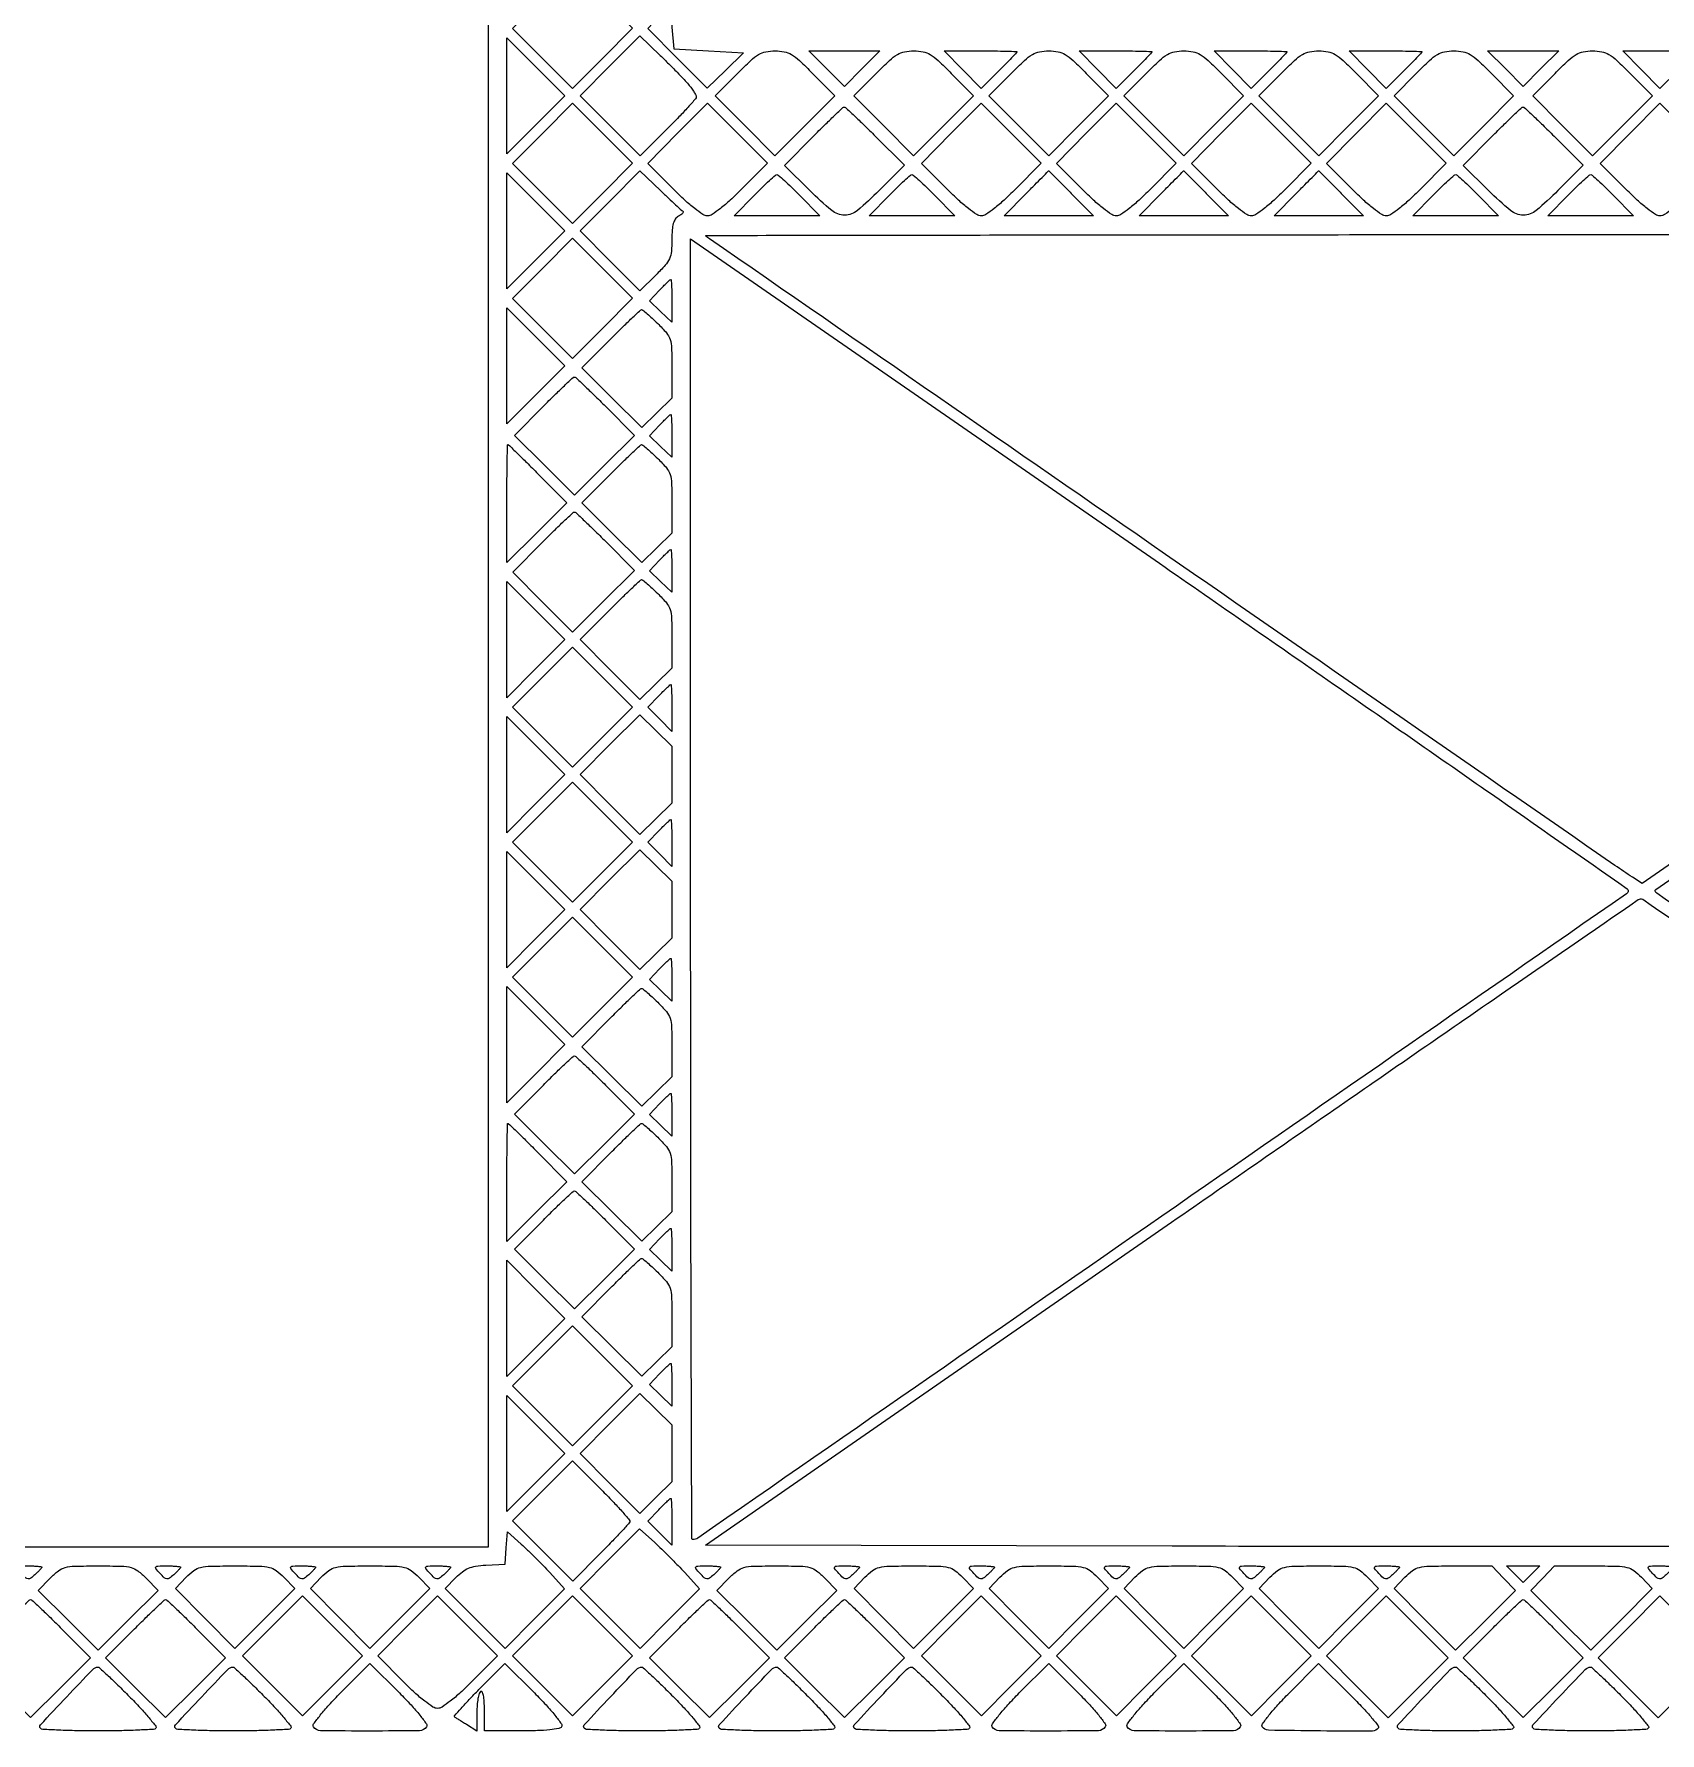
# Model space of a CAD drawing. Extents: x 0 to 836, y 5 to 589.
# Drawn here: x 411.91 to 448.59, y 217.88 to 256.21 of the extents above; entities that cross this region are included whole.
import ezdxf

# ---------------------------------------------------------------- set-up
doc = ezdxf.new("R2010")
doc.units = 0
doc.header["$MEASUREMENT"] = 0

msp = doc.modelspace()

# ---------------------------------------------------------------- linework, layer by layer
for points in [[(201.712326, 537.783562, -0.000001), (217.055896, 537.76491, -0.426088)], [(546.939, 229.3929, -0.000106), (546.943559, 250.949215, -0.000176), (546.957638, 269.095817, -0.000001), (546.976289, 285.583213, -0.415883)], [(836.0595, 588.6891), (420.497259, 588.710259, 0.000013), (261.145696, 588.714318, 0.000021), (126.989856, 588.708632), (4.934769, 588.698274, 0.19889), (4.878609, 588.675009, 0.198853), (4.855343, 588.618859), (4.83877, 516.273901, 0.000036), (4.826254, 436.744061, 0.000021), (4.8222, 342.282364), (4.8222, 95.946129), (4.469225, 95.920114, 0.031904), (4.160456, 95.877435, 0.315999), (4.075312, 95.787407, 0.415411), (4.137995, 95.703578, 0.035338), (4.43445, 95.6826), (4.8222, 95.6826), (4.8222, 50.2101), (4.8222, 4.7376), (420.462, 4.7376), (836.1018, 4.7376)], [(201.712326, 185.847562, -0.000001), (217.055896, 185.82891, -0.426088)], [(604.852986, 529.408162, -0.000002), (620.423836, 529.389509, -0.550615)], [(238.738155, 529.614638, -0.000002), (224.300981, 529.63329, -0.415836)], [(308.18842, 529.408162, -0.000002), (322.638019, 529.38951, -0.415836)], [(531.796111, 538.074638, -0.000002), (517.6951, 538.093291, -0.426056)], [(413.368417, 538.074638, -0.000002), (399.676779, 538.093291, -0.415815)], [(206.267293, 233.405114, -0.000001), (217.051222, 233.389599, -0.0589)], [(77.850638, 481.579418, -0.000002), (77.869294, 494.031443, -0.550517)], [(336.166934, 548.220763, -0.000002), (326.827688, 548.233536, -0.413812)], [(77.644162, 421.684687, -0.000002), (77.625507, 409.236574, -0.415775)], [(689.941022, 529.408162, -0.000003), (701.809045, 529.389505, -0.550493)], [(835.429914, 203.53197, -0.00002), (835.42504, 321.569549)], [(604.231838, 387.151416, -0.000003), (604.250494, 398.693431, -0.41574)], [(260.324089, 280.728444, -0.000002), (260.333986, 287.287743, -0.41377)], [(353.559855, 272.839759, -0.000004), (353.57633, 280.595162, -0.413589)], [(383.928812, 310.049111, -0.000004), (389.14615, 310.039211, -0.413656)], [(353.273145, 235.606241, -0.000004), (353.25667, 227.850838, -0.413589)], [(459.33088, 263.455003, 0.000017), (455.324137, 266.22906, 0.000027), (451.906001, 268.595156, 0.000004), (448.874149, 270.69358, 0.001686)], [(598.142374, 133.226362, -0.000004), (607.061927, 133.207701, -0.425827)], [(474.162277, 214.01685), (474.183854, 222.075), (471.985983, 222.075), (469.788112, 222.075), (459.147506, 229.4408, -0.000281), (455.065876, 232.269646, -0.000466), (451.625847, 234.661444, -0.000015), (448.515937, 236.828162, -0.154751), (448.483986, 236.869741, -0.339248), (448.497138, 236.911368, -0.000026), (451.597494, 239.081052, -0.000782), (455.031651, 241.476084, -0.00047), (459.115338, 244.308942), (469.769604, 251.685), (471.976302, 251.685), (474.183, 251.685), (474.183, 253.9692), (474.183, 256.2534)], [(430.776674, 217.500614, -0.000093), (446.15925, 217.504719)], [(422.081813, 216.537401, -0.000162), (422.094314, 217.48949, -0.410279)]]:
    msp.add_lwpolyline(points, format="xyb")
msp.add_lwpolyline([(422.154, 288.451071), (422.154, 255.263036), (422.154, 222.075), (409.253044, 222.075)])
for points in [[(424.7343, 255.6612), (424.06013, 254.983052), (423.38333, 255.659852), (422.70653, 256.336652), (423.3807, 257.0148), (424.05487, 257.692948), (424.73167, 257.016148), (425.40847, 256.339348)], [(427.128063, 255.8304), (427.914425, 255.7881), (427.506322, 255.386708), (427.098219, 254.985317), (426.427544, 255.659949), (425.756868, 256.334581), (426.006984, 256.596568), (426.2571, 256.858555), (426.2994, 256.365627), (426.3417, 255.8727)], [(423.231968, 254.160232), (422.577, 253.505265), (422.577, 254.8152), (422.577, 256.125135), (423.231968, 255.470168), (423.886935, 254.8152)], [(430.591737, 255.429663), (430.191, 255.028926), (429.790263, 255.429663), (429.389526, 255.8304), (430.191, 255.8304), (430.992474, 255.8304)], [(445.904337, 255.429663), (445.5036, 255.028926), (445.102863, 255.429663), (444.702126, 255.8304), (445.5036, 255.8304), (446.305074, 255.8304)], [(424.7343, 252.6156), (424.06013, 251.937452), (423.38333, 252.614252), (422.70653, 253.291052), (423.3807, 253.9692), (424.05487, 254.647348), (424.73167, 253.970548), (425.40847, 253.293748)], [(423.231968, 251.114632), (422.577, 250.459665), (422.577, 251.7696), (422.577, 253.079535), (423.231968, 252.424568), (423.886935, 251.7696)], [(424.7343, 249.57), (424.06013, 248.891852), (423.38333, 249.568652), (422.70653, 250.245452), (423.3807, 250.9236), (424.05487, 251.601748), (424.73167, 250.924948), (425.40847, 250.248148)], [(423.231968, 248.069032), (422.577, 247.414065), (422.577, 248.724), (422.577, 250.033935), (423.231968, 249.378968), (423.886935, 248.724)], [(423.231968, 241.893232), (422.577, 241.238265), (422.577, 242.5482), (422.577, 243.858135), (423.231968, 243.203168), (423.886935, 242.5482)], [(424.7343, 240.3486), (424.06013, 239.670452), (423.38333, 240.347252), (422.70653, 241.024052), (423.3807, 241.7022), (424.05487, 242.380348), (424.73167, 241.703548), (425.40847, 241.026748)], [(423.231968, 238.847632), (422.577, 238.192665), (422.577, 239.5026), (422.577, 240.812535), (423.231968, 240.157568), (423.886935, 239.5026)], [(426.2994, 239.5026), (426.2994, 238.861029), (425.937264, 238.505619), (425.575128, 238.15021), (424.902899, 238.826405), (424.230669, 239.5026), (424.902899, 240.178795), (425.575128, 240.85499), (425.937264, 240.499581), (426.2994, 240.144171)], [(424.7343, 237.303), (424.06013, 236.624852), (423.38333, 237.301652), (422.70653, 237.978452), (423.3807, 238.6566), (424.05487, 239.334748), (424.73167, 238.657948), (425.40847, 237.981148)], [(423.231968, 235.802032), (422.577, 235.147065), (422.577, 236.457), (422.577, 237.766935), (423.231968, 237.111968), (423.886935, 236.457)], [(426.2994, 236.457), (426.2994, 235.815429), (425.937264, 235.460019), (425.575128, 235.10461), (424.902899, 235.780805), (424.230669, 236.457), (424.902899, 237.133195), (425.575128, 237.80939), (425.937264, 237.453981), (426.2994, 237.098571)], [(424.7343, 234.2574), (424.06013, 233.579252), (423.38333, 234.256052), (422.70653, 234.932852), (423.3807, 235.611), (424.05487, 236.289148), (424.73167, 235.612348), (425.40847, 234.935548)], [(423.231968, 232.756432), (422.577, 232.101465), (422.577, 233.4114), (422.577, 234.721335), (423.231968, 234.066368), (423.886935, 233.4114)], [(423.231968, 226.580632), (422.577, 225.925665), (422.577, 227.2356), (422.577, 228.545535), (423.231968, 227.890568), (423.886935, 227.2356)], [(424.7343, 225.036), (424.06013, 224.357852), (423.38333, 225.034652), (422.70653, 225.711452), (423.3807, 226.3896), (424.05487, 227.067748), (424.73167, 226.390948), (425.40847, 225.714148)], [(423.231968, 223.535032), (422.577, 222.880065), (422.577, 224.19), (422.577, 225.499935), (423.231968, 224.844968), (423.886935, 224.19)], [(426.2994, 224.19), (426.2994, 223.548429), (425.937264, 223.193019), (425.575128, 222.83761), (424.902899, 223.513805), (424.230669, 224.19), (424.902899, 224.866195), (425.575128, 225.54239), (425.937264, 225.186981), (426.2994, 224.831571)], [(445.6916, 221.464), (445.5036, 221.276), (445.3156, 221.464), (445.1276, 221.652), (445.5036, 221.652), (445.8796, 221.652)], [(418.6431, 218.9448), (417.96893, 218.266652), (417.29213, 218.943452), (416.61533, 219.620252), (417.2895, 220.2984), (417.96367, 220.976548), (418.64047, 220.299748), (419.31727, 219.622948)], [(424.7343, 218.9448), (424.06013, 218.266652), (423.38333, 218.943452), (422.70653, 219.620252), (423.3807, 220.2984), (424.05487, 220.976548), (424.73167, 220.299748), (425.40847, 219.622948)], [(433.9557, 218.9448), (433.28153, 218.266652), (432.60473, 218.943452), (431.92793, 219.620252), (432.6021, 220.2984), (433.27627, 220.976548), (433.95307, 220.299748), (434.62987, 219.622948)], [(437.0013, 218.9448), (436.32713, 218.266652), (435.65033, 218.943452), (434.97353, 219.620252), (435.6477, 220.2984), (436.32187, 220.976548), (436.99867, 220.299748), (437.67547, 219.622948)], [(440.0469, 218.9448), (439.37273, 218.266652), (438.69593, 218.943452), (438.01913, 219.620252), (438.6933, 220.2984), (439.36747, 220.976548), (440.04427, 220.299748), (440.72107, 219.622948)], [(443.135415, 218.904397), (442.458, 218.226982), (441.761365, 218.923617), (441.06473, 219.620252), (441.738338, 220.297835), (442.411947, 220.975418), (443.112389, 220.278615), (443.81283, 219.581812)], [(449.247183, 218.924965), (448.550548, 218.22833), (447.872965, 218.901938), (447.195382, 219.575547), (447.892185, 220.275989), (448.588988, 220.97643), (449.266403, 220.299015), (449.943818, 219.6216)]]:
    msp.add_lwpolyline(points, close=True)
for points in [[(426.674484, 255.071068, -0.015121), (426.741422, 254.985759, -0.018965), (426.797948, 254.902628, -0.017408), (426.839583, 254.830649, -0.123014), (426.8493, 254.79175, -0.182358), (426.832344, 254.746805, -0.003467), (426.663195, 254.5572, -0.007944), (426.458563, 254.338097, -0.005177), (426.215752, 254.091421), (425.582203, 253.460979), (424.905766, 254.137415), (424.22933, 254.813852), (424.902495, 255.490989), (425.575661, 256.168127), (426.037665, 255.724313, -0.004144), (426.227363, 255.539036, -0.004058), (426.415307, 255.34935, -0.003998), (426.577528, 255.180261, -0.015281)], [(429.472898, 255.321791), (429.9762, 254.813182), (429.299735, 254.136717), (428.62327, 253.460252), (427.950102, 254.137392), (427.276935, 254.814531), (427.779569, 255.322466, -0.009579), (428.077743, 255.612456, -0.052997), (428.256126, 255.747063, -0.085743), (428.417857, 255.809694, -0.049642), (428.6259, 255.8304, -0.049684), (428.833985, 255.809672, -0.08576), (428.995774, 255.74698, -0.052959), (429.174292, 255.612227, -0.009557)], [(432.603098, 255.321791), (433.1064, 254.813182), (432.429935, 254.136717), (431.75347, 253.460252), (431.080302, 254.137392), (430.407135, 254.814531), (430.909769, 255.322466, -0.009579), (431.207943, 255.612456, -0.052997), (431.386326, 255.747063, -0.085743), (431.548057, 255.809694, -0.049642), (431.7561, 255.8304, -0.049684), (431.964185, 255.809672, -0.08576), (432.125974, 255.74698, -0.052959), (432.304492, 255.612227, -0.009557)], [(434.0826, 255.80607, -0.191991), (434.076115, 255.789804, -0.00116), (433.963662, 255.671737, -0.004547), (433.832918, 255.537567, -0.002853), (433.677705, 255.382933), (433.27281, 254.984126), (432.856035, 255.407263), (432.439261, 255.8304), (433.26093, 255.8304, -0.002775), (433.575998, 255.828651, -0.004626), (433.841235, 255.823253, -0.00086), (434.073001, 255.815991, -0.404568)], [(435.648698, 255.321791), (436.152, 254.813182), (435.475535, 254.136717), (434.79907, 253.460252), (434.125902, 254.137392), (433.452735, 254.814531), (433.955369, 255.322466, -0.009579), (434.253543, 255.612456, -0.052997), (434.431926, 255.747063, -0.085743), (434.593657, 255.809694, -0.049642), (434.8017, 255.8304, -0.049684), (435.009785, 255.809672, -0.08576), (435.171574, 255.74698, -0.052959), (435.350092, 255.612227, -0.009557)], [(437.1282, 255.80607, -0.191991), (437.121715, 255.789804, -0.00116), (437.009262, 255.671737, -0.004547), (436.878518, 255.537567, -0.002853), (436.723305, 255.382933), (436.31841, 254.984126), (435.901635, 255.407263), (435.484861, 255.8304), (436.30653, 255.8304, -0.002775), (436.621598, 255.828651, -0.004626), (436.886835, 255.823253, -0.00086), (437.118601, 255.815991, -0.404568)], [(438.694298, 255.321791), (439.1976, 254.813182), (438.521135, 254.136717), (437.84467, 253.460252), (437.171502, 254.137392), (436.498335, 254.814531), (437.000969, 255.322466, -0.009579), (437.299143, 255.612456, -0.052997), (437.477526, 255.747063, -0.085743), (437.639257, 255.809694, -0.049642), (437.8473, 255.8304, -0.049684), (438.055385, 255.809672, -0.08576), (438.217174, 255.74698, -0.052959), (438.395692, 255.612227, -0.009557)], [(440.1738, 255.80607, -0.191991), (440.167315, 255.789804, -0.00116), (440.054862, 255.671737, -0.004547), (439.924118, 255.537567, -0.002853), (439.768905, 255.382933), (439.36401, 254.984126), (438.947235, 255.407263), (438.530461, 255.8304), (439.35213, 255.8304, -0.002775), (439.667198, 255.828651, -0.004626), (439.932435, 255.823253, -0.00086), (440.164201, 255.815991, -0.404568)], [(441.739898, 255.321791), (442.2432, 254.813182), (441.566735, 254.136717), (440.89027, 253.460252), (440.217102, 254.137392), (439.543935, 254.814531), (440.046569, 255.322466, -0.009579), (440.344743, 255.612456, -0.052997), (440.523126, 255.747063, -0.085743), (440.684857, 255.809694, -0.049642), (440.8929, 255.8304, -0.049684), (441.100985, 255.809672, -0.08576), (441.262774, 255.74698, -0.052959), (441.441292, 255.612227, -0.009557)], [(443.2194, 255.80607, -0.191991), (443.212915, 255.789804, -0.00116), (443.100462, 255.671737, -0.004547), (442.969718, 255.537567, -0.002853), (442.814505, 255.382933), (442.40961, 254.984126), (441.992835, 255.407263), (441.576061, 255.8304), (442.39773, 255.8304, -0.002775), (442.712798, 255.828651, -0.004626), (442.978035, 255.823253, -0.00086), (443.209801, 255.815991, -0.404568)], [(444.785498, 255.321791), (445.2888, 254.813182), (444.612335, 254.136717), (443.93587, 253.460252), (443.262702, 254.137392), (442.589535, 254.814531), (443.092169, 255.322466, -0.009579), (443.390343, 255.612456, -0.052997), (443.568726, 255.747063, -0.085743), (443.730457, 255.809694, -0.049642), (443.9385, 255.8304, -0.049684), (444.146585, 255.809672, -0.08576), (444.308374, 255.74698, -0.052959), (444.486892, 255.612227, -0.009557)], [(447.915698, 255.321791), (448.419, 254.813182), (447.742535, 254.136717), (447.06607, 253.460252), (446.392902, 254.137392), (445.719735, 254.814531), (446.222369, 255.322466, -0.009579), (446.520543, 255.612456, -0.052997), (446.698926, 255.747063, -0.085743), (446.860657, 255.809694, -0.049642), (447.0687, 255.8304, -0.049684), (447.276785, 255.809672, -0.08576), (447.438574, 255.74698, -0.052959), (447.617092, 255.612227, -0.009557)], [(449.3952, 255.80607, -0.191991), (449.388715, 255.789804, -0.00116), (449.276262, 255.671737, -0.004547), (449.145518, 255.537567, -0.002853), (448.990305, 255.382933), (448.58541, 254.984126), (448.168635, 255.407263), (447.751861, 255.8304), (448.57353, 255.8304, -0.002775), (448.888598, 255.828651, -0.004626), (449.153835, 255.823253, -0.00086), (449.385601, 255.815991, -0.404568)], [(427.865311, 252.701017, -0.012199), (427.616291, 252.462028, -0.019816), (427.392218, 252.272979, -0.01918), (427.205334, 252.138758, -0.14717), (427.1031, 252.108, -0.147121), (427.000898, 252.138738, -0.019196), (426.814151, 252.272815, -0.01983), (426.590279, 252.461658, -0.012217), (426.341558, 252.700343), (425.753754, 253.292686), (426.427112, 253.970017), (427.10047, 254.647348), (427.777127, 253.970691), (428.453784, 253.294034)], [(430.887009, 253.907803), (431.544462, 253.254207), (430.97575, 252.681103, -0.022797), (430.484706, 252.229432, -0.175632), (430.195869, 252.123882, -0.17516), (429.906061, 252.227759, -0.022649), (429.410374, 252.676978), (428.837002, 253.245957), (429.490866, 253.903678, -0.003034), (429.744575, 254.155806, -0.004819), (429.965117, 254.368194, -0.001307), (430.158833, 254.550229, -0.19017), (430.187144, 254.5614, -0.1887), (430.215517, 254.550297, -0.001299), (430.410225, 254.369406, -0.004791), (430.631926, 254.158349, -0.003017)], [(434.041111, 252.701017, -0.012199), (433.792091, 252.462028, -0.019816), (433.568018, 252.272979, -0.01918), (433.381134, 252.138758, -0.14717), (433.2789, 252.108, -0.147121), (433.176698, 252.138738, -0.019196), (432.989951, 252.272815, -0.01983), (432.766079, 252.461658, -0.012217), (432.517358, 252.700343), (431.929554, 253.292686), (432.602912, 253.970017), (433.27627, 254.647348), (433.952927, 253.970691), (434.629584, 253.294034)], [(437.086711, 252.701017, -0.012199), (436.837691, 252.462028, -0.019816), (436.613618, 252.272979, -0.01918), (436.426734, 252.138758, -0.14717), (436.3245, 252.108, -0.147121), (436.222298, 252.138738, -0.019196), (436.035551, 252.272815, -0.01983), (435.811679, 252.461658, -0.012217), (435.562958, 252.700343), (434.975154, 253.292686), (435.648512, 253.970017), (436.32187, 254.647348), (436.998527, 253.970691), (437.675184, 253.294034)], [(440.132311, 252.701017, -0.012199), (439.883291, 252.462028, -0.019816), (439.659218, 252.272979, -0.01918), (439.472334, 252.138758, -0.14717), (439.3701, 252.108, -0.147121), (439.267898, 252.138738, -0.019196), (439.081151, 252.272815, -0.01983), (438.857279, 252.461658, -0.012217), (438.608558, 252.700343), (438.020754, 253.292686), (438.694112, 253.970017), (439.36747, 254.647348), (440.044127, 253.970691), (440.720784, 253.294034)], [(443.177911, 252.701017, -0.012199), (442.928891, 252.462028, -0.019816), (442.704818, 252.272979, -0.01918), (442.517934, 252.138758, -0.14717), (442.4157, 252.108, -0.147121), (442.313498, 252.138738, -0.019196), (442.126751, 252.272815, -0.01983), (441.902879, 252.461658, -0.012217), (441.654158, 252.700343), (441.066354, 253.292686), (441.739712, 253.970017), (442.41307, 254.647348), (443.089727, 253.970691), (443.766384, 253.294034)], [(446.199609, 253.907803), (446.857062, 253.254207), (446.28835, 252.681103, -0.022797), (445.797306, 252.229432, -0.175632), (445.508469, 252.123882, -0.17516), (445.218661, 252.227759, -0.022649), (444.722974, 252.676978), (444.149602, 253.245957), (444.803466, 253.903678, -0.003034), (445.057175, 254.155806, -0.004819), (445.277717, 254.368194, -0.001307), (445.471433, 254.550229, -0.19017), (445.499744, 254.5614, -0.1887), (445.528117, 254.550297, -0.001299), (445.722825, 254.369406, -0.004791), (445.944526, 254.158349, -0.003017)], [(449.353711, 252.701017, -0.012199), (449.104691, 252.462028, -0.019816), (448.880618, 252.272979, -0.01918), (448.693734, 252.138758, -0.14717), (448.5915, 252.108, -0.147121), (448.489298, 252.138738, -0.019196), (448.302551, 252.272815, -0.01983), (448.078679, 252.461658, -0.012217), (447.829958, 252.700343), (447.242154, 253.292686), (447.915512, 253.970017), (448.58887, 254.647348), (449.265527, 253.970691), (449.942184, 253.294034)], [(426.550535, 252.207405, -0.370608), (426.555715, 252.190533, -0.086366), (426.538013, 252.163764, -0.050565), (426.500197, 252.13105, -0.025489), (426.446745, 252.097451, 0.115926), (426.376749, 252.033406, 0.081629), (426.33151, 251.936318, 0.051839), (426.306647, 251.791104, 0.016497), (426.2994, 251.571511, -0.022886), (426.287178, 251.304638, -0.083711), (426.24403, 251.141495, -0.075783), (426.147544, 250.993216, -0.016658), (425.937264, 250.772619), (425.575128, 250.41721), (424.902899, 251.093405), (424.230669, 251.7696), (424.903165, 252.446063), (425.575661, 253.122527), (426.04132, 252.678713, 0.00147), (426.222917, 252.506652, 0.002186), (426.382987, 252.357193, 0.000943), (426.520597, 252.230308, 0.045003)], [(429.1758, 252.5733), (429.63532, 252.108), (428.6682, 252.108), (427.70108, 252.108), (428.1606, 252.5733, -0.004887), (428.340196, 252.751635, -0.007538), (428.49926, 252.901918, -0.003124), (428.637157, 253.026747, -0.184412), (428.6682, 253.0386, -0.184412), (428.699243, 253.026747, -0.003124), (428.83714, 252.901918, -0.007538), (428.996204, 252.751635, -0.004887)], [(432.2214, 252.5733), (432.68092, 252.108), (431.7138, 252.108), (430.74668, 252.108), (431.2062, 252.5733, -0.004887), (431.385796, 252.751635, -0.007538), (431.54486, 252.901918, -0.003124), (431.682757, 253.026747, -0.184412), (431.7138, 253.0386, -0.184412), (431.744843, 253.026747, -0.003124), (431.88274, 252.901918, -0.007538), (432.041804, 252.751635, -0.004887)], [(435.3093, 252.6156), (435.811603, 252.108), (434.8017, 252.108), (433.791797, 252.108), (434.2941, 252.6156, -0.000494), (434.48708, 252.81023, -0.000817), (434.650408, 252.974092, -0.000038), (434.798009, 253.121671, -0.198873), (434.8017, 253.1232, -0.198873), (434.805391, 253.121671, -0.000038), (434.952992, 252.974092, -0.000817), (435.11632, 252.81023, -0.000494)], [(438.3549, 252.6156), (438.857203, 252.108), (437.8473, 252.108), (436.837397, 252.108), (437.3397, 252.6156, -0.000494), (437.53268, 252.81023, -0.000817), (437.696008, 252.974092, -0.000038), (437.843609, 253.121671, -0.198873), (437.8473, 253.1232, -0.198873), (437.850991, 253.121671, -0.000038), (437.998592, 252.974092, -0.000817), (438.16192, 252.81023, -0.000494)], [(441.4005, 252.6156), (441.902803, 252.108), (440.8929, 252.108), (439.882997, 252.108), (440.3853, 252.6156, -0.000494), (440.57828, 252.81023, -0.000817), (440.741608, 252.974092, -0.000038), (440.889209, 253.121671, -0.198873), (440.8929, 253.1232, -0.198873), (440.896591, 253.121671, -0.000038), (441.044192, 252.974092, -0.000817), (441.20752, 252.81023, -0.000494)], [(444.4884, 252.5733), (444.94792, 252.108), (443.9808, 252.108), (443.01368, 252.108), (443.4732, 252.5733, -0.004887), (443.652796, 252.751635, -0.007538), (443.81186, 252.901918, -0.003124), (443.949757, 253.026747, -0.184412), (443.9808, 253.0386, -0.184412), (444.011843, 253.026747, -0.003124), (444.14974, 252.901918, -0.007538), (444.308804, 252.751635, -0.004887)], [(447.534, 252.5733), (447.99352, 252.108), (447.0264, 252.108), (446.05928, 252.108), (446.5188, 252.5733, -0.004887), (446.698396, 252.751635, -0.007538), (446.85746, 252.901918, -0.003124), (446.995357, 253.026747, -0.184412), (447.0264, 253.0386, -0.184412), (447.057443, 253.026747, -0.003124), (447.19534, 252.901918, -0.007538), (447.354404, 252.751635, -0.004887)], [(447.8724, 236.88681, -0.245837), (447.835004, 236.815348, -0.000005), (437.352791, 229.542665, -0.000008), (426.886658, 222.281535, -0.152803), (426.767344, 222.2442, -0.413306), (426.748827, 222.262659, -0.000009), (426.735602, 226.554447, -0.000479), (426.72563, 231.290937, -0.000287), (426.7224, 236.917382), (426.7224, 251.590564), (437.2974, 244.269669, -0.000371), (441.352285, 241.458086, -0.000616), (444.765994, 239.081085, -0.000019), (447.851585, 236.92673, -0.245046)], [(469.266904, 251.647504, -0.044808), (469.233656, 251.619735, -0.000003), (466.150128, 249.481632, -0.000115), (462.745756, 247.122248, -0.000069), (458.70926, 244.326979), (448.189112, 237.043951), (447.970085, 237.187463, -0.006332), (447.574705, 237.453743, -0.000005), (437.435577, 244.470642, -0.000001), (427.144575, 251.592821, -0.031429), (427.06785, 251.653386, -0.68745), (427.072825, 251.666415, -0.000003), (433.251625, 251.675713, -0.000234), (440.06632, 251.682729, -0.00014), (448.1685, 251.685, -0.000166), (456.270527, 251.682306, -0.000278), (463.084715, 251.673985, -0.000004), (469.26052, 251.662955, -0.66753)], [(426.2994, 250.188672), (426.2994, 249.707544), (426.045254, 249.951032), (425.791108, 250.194519), (426.018782, 250.43216, -0.005425), (426.107954, 250.523236, -0.008317), (426.187353, 250.599993, -0.003724), (426.256063, 250.663288, -0.186352), (426.272928, 250.6698, -0.39481), (426.283625, 250.659794, -0.002934), (426.291624, 250.528469, -0.008584), (426.297497, 250.373156, -0.005157)], [(425.978583, 249.679731, -0.023128), (426.175366, 249.468944, -0.098766), (426.258665, 249.319292, -0.069835), (426.292272, 249.125347, -0.008033), (426.2994, 248.6817), (426.2994, 247.996939), (425.959987, 247.665511), (425.620574, 247.334083), (424.944731, 248.005963), (424.268887, 248.677843), (424.922609, 249.335421, -0.002913), (425.176143, 249.587497, -0.004636), (425.396261, 249.799836, -0.001211), (425.589812, 249.982227, -0.190583), (425.617048, 249.993, -0.175863), (425.642993, 249.983583, -0.004416), (425.740045, 249.900977, -0.008954), (425.852689, 249.799783, -0.005921)], [(424.799791, 247.812621), (425.453513, 247.155043), (424.776657, 246.482156), (424.0998, 245.809269), (423.422943, 246.482156), (422.746087, 247.155043), (423.399809, 247.812621, -0.00331), (423.653735, 248.064687, -0.005234), (423.875091, 248.277036, -0.001538), (424.069065, 248.458137, -0.189215), (424.0998, 248.4702, -0.189215), (424.130535, 248.458137, -0.001538), (424.324509, 248.277036, -0.005234), (424.545865, 248.064687, -0.00331)], [(426.2994, 247.143072), (426.2994, 246.661944), (426.045254, 246.905432), (425.791108, 247.148919), (426.018782, 247.38656, -0.005425), (426.107954, 247.477636, -0.008317), (426.187353, 247.554393, -0.003724), (426.256063, 247.617688, -0.186352), (426.272928, 247.6242, -0.39481), (426.283625, 247.614194, -0.002934), (426.291624, 247.482869, -0.008584), (426.297497, 247.327556, -0.005157)], [(423.276991, 246.289821), (423.930713, 245.632243), (423.253857, 244.959356), (422.577, 244.286469), (422.577, 245.616935, -0.001629), (422.578662, 246.127101, -0.002717), (422.583796, 246.556576, -0.000298), (422.590657, 246.938097, -0.408783), (422.600135, 246.9474, -0.194734), (422.615953, 246.940997, -0.000411), (422.808504, 246.754236, -0.00269), (423.024697, 246.541928, -0.001656)], [(425.978583, 246.634131, -0.023128), (426.175366, 246.423344, -0.098766), (426.258665, 246.273692, -0.069835), (426.292272, 246.079747, -0.008033), (426.2994, 245.6361), (426.2994, 244.951339), (425.959987, 244.619911), (425.620574, 244.288483), (424.944731, 244.960363), (424.268887, 245.632243), (424.922609, 246.289821, -0.002913), (425.176143, 246.541897, -0.004636), (425.396261, 246.754236, -0.001211), (425.589812, 246.936627, -0.190583), (425.617048, 246.9474, -0.175863), (425.642993, 246.937983, -0.004416), (425.740045, 246.855377, -0.008954), (425.852689, 246.754183, -0.005921)], [(424.799733, 244.76708), (425.453396, 244.109561), (424.753572, 243.413371), (424.053747, 242.717182), (423.380808, 243.394091), (422.707869, 244.071), (423.3807, 244.7478, -0.003216), (423.641953, 245.007236, -0.005093), (423.869478, 245.22579, -0.001457), (424.069014, 245.412495, -0.189541), (424.0998, 245.4246, -0.189214), (424.130535, 245.412537, -0.001538), (424.324491, 245.231454, -0.005234), (424.545829, 245.019123, -0.00331)], [(426.2994, 244.097472), (426.2994, 243.616344), (426.045254, 243.859832), (425.791108, 244.103319), (426.018782, 244.34096, -0.005425), (426.107954, 244.432036, -0.008317), (426.187353, 244.508793, -0.003724), (426.256063, 244.572088, -0.186352), (426.272928, 244.5786, -0.39481), (426.283625, 244.568594, -0.002934), (426.291624, 244.437269, -0.008584), (426.297497, 244.281956, -0.005157)], [(425.978583, 243.588531, -0.023123), (426.175349, 243.377767, -0.098739), (426.258652, 243.228134, -0.069855), (426.292267, 243.034245, -0.008045), (426.2994, 242.590945), (426.2994, 241.906629), (425.937264, 241.551219), (425.575128, 241.19581), (424.902899, 241.872005), (424.230669, 242.5482), (424.9035, 243.225, -0.002831), (425.164361, 243.484446, -0.004511), (425.390647, 243.70299, -0.001147), (425.589773, 243.890995, -0.190865), (425.617048, 243.9018, -0.175863), (425.642993, 243.892383, -0.004416), (425.740045, 243.809777, -0.008954), (425.852689, 243.708583, -0.005921)], [(426.2994, 241.005877), (426.2994, 240.478754), (426.027964, 240.75019), (425.756528, 241.021626), (426.001492, 241.277313, -0.005043), (426.097293, 241.375309, -0.007778), (426.182274, 241.457892, -0.003273), (426.255955, 241.526393, -0.18777), (426.272928, 241.533, -0.396752), (426.283643, 241.522909, -0.002451), (426.291624, 241.378158, -0.007838), (426.297497, 241.207998, -0.004707)], [(426.2994, 237.960277), (426.2994, 237.433154), (426.027964, 237.70459), (425.756528, 237.976026), (426.001492, 238.231713, -0.005043), (426.097293, 238.329709, -0.007778), (426.182274, 238.412292, -0.003273), (426.255955, 238.480793, -0.18777), (426.272928, 238.4874, -0.396752), (426.283643, 238.477309, -0.002451), (426.291624, 238.332558, -0.007838), (426.297497, 238.162398, -0.004707)], [(458.755433, 229.41405), (469.294779, 222.1173), (458.703689, 222.095822, -0.000319), (453.886764, 222.089126, -0.000188), (448.131589, 222.086962, -0.000188), (442.382554, 222.089124, -0.000322), (437.586156, 222.095822), (427.059714, 222.1173), (437.571807, 229.406116, -0.000228), (441.607251, 232.201465, -0.000378), (445.015388, 234.556173, -0.000012), (448.100491, 236.684141, -0.121676), (448.149994, 236.702866, -0.182365), (448.199524, 236.690677, -0.000017), (451.292605, 234.565049, -0.000535), (454.709512, 232.211319, -0.000323)], [(426.2994, 234.876072), (426.2994, 234.394944), (426.045254, 234.638432), (425.791108, 234.881919), (426.018782, 235.11956, -0.005425), (426.107954, 235.210636, -0.008317), (426.187353, 235.287393, -0.003724), (426.256063, 235.350688, -0.186352), (426.272928, 235.3572, -0.39481), (426.283625, 235.347194, -0.002934), (426.291624, 235.215869, -0.008584), (426.297497, 235.060556, -0.005157)], [(425.978583, 234.367131, -0.023128), (426.175366, 234.156344, -0.098766), (426.258665, 234.006692, -0.069835), (426.292272, 233.812747, -0.008033), (426.2994, 233.3691), (426.2994, 232.684339), (425.959987, 232.352911), (425.620574, 232.021483), (424.944731, 232.693363), (424.268887, 233.365243), (424.922609, 234.022821, -0.002913), (425.176143, 234.274897, -0.004636), (425.396261, 234.487236, -0.001211), (425.589812, 234.669627, -0.190583), (425.617048, 234.6804, -0.175863), (425.642993, 234.670983, -0.004416), (425.740045, 234.588377, -0.008954), (425.852689, 234.487183, -0.005921)], [(424.799791, 232.500021), (425.453513, 231.842443), (424.776657, 231.169556), (424.0998, 230.496669), (423.422943, 231.169556), (422.746087, 231.842443), (423.399809, 232.500021, -0.00331), (423.653735, 232.752087, -0.005234), (423.875091, 232.964436, -0.001538), (424.069065, 233.145537, -0.189215), (424.0998, 233.1576, -0.189215), (424.130535, 233.145537, -0.001538), (424.324509, 232.964436, -0.005234), (424.545865, 232.752087, -0.00331)], [(426.2994, 231.830472), (426.2994, 231.349344), (426.045254, 231.592832), (425.791108, 231.836319), (426.018782, 232.07396, -0.005425), (426.107954, 232.165036, -0.008317), (426.187353, 232.241793, -0.003724), (426.256063, 232.305088, -0.186352), (426.272928, 232.3116, -0.39481), (426.283625, 232.301594, -0.002934), (426.291624, 232.170269, -0.008584), (426.297497, 232.014956, -0.005157)], [(423.276991, 230.977221), (423.930713, 230.319643), (423.253857, 229.646756), (422.577, 228.973869), (422.577, 230.304335, -0.001629), (422.578662, 230.814501, -0.002717), (422.583796, 231.243976, -0.000298), (422.590657, 231.625497, -0.408783), (422.600135, 231.6348, -0.194734), (422.615953, 231.628397, -0.000411), (422.808504, 231.441636, -0.00269), (423.024697, 231.229328, -0.001656)], [(425.978583, 231.321531, -0.023128), (426.175366, 231.110744, -0.098766), (426.258665, 230.961092, -0.069835), (426.292272, 230.767147, -0.008033), (426.2994, 230.3235), (426.2994, 229.638739), (425.959987, 229.307311), (425.620574, 228.975883), (424.944731, 229.647763), (424.268887, 230.319643), (424.922609, 230.977221, -0.002913), (425.176143, 231.229297, -0.004636), (425.396261, 231.441636, -0.001211), (425.589812, 231.624027, -0.190583), (425.617048, 231.6348, -0.175863), (425.642993, 231.625383, -0.004416), (425.740045, 231.542777, -0.008954), (425.852689, 231.441583, -0.005921)], [(424.799791, 229.454421), (425.453513, 228.796843), (424.776657, 228.123956), (424.0998, 227.451069), (423.422943, 228.123956), (422.746087, 228.796843), (423.399809, 229.454421, -0.00331), (423.653735, 229.706487, -0.005234), (423.875091, 229.918836, -0.001538), (424.069065, 230.099937, -0.189215), (424.0998, 230.112, -0.189215), (424.130535, 230.099937, -0.001538), (424.324509, 229.918836, -0.005234), (424.545865, 229.706487, -0.00331)], [(426.2994, 228.784872), (426.2994, 228.303744), (426.045254, 228.547232), (425.791108, 228.790719), (426.018782, 229.02836, -0.005425), (426.107954, 229.119436, -0.008317), (426.187353, 229.196193, -0.003724), (426.256063, 229.259488, -0.186352), (426.272928, 229.266, -0.39481), (426.283625, 229.255994, -0.002934), (426.291624, 229.124669, -0.008584), (426.297497, 228.969356, -0.005157)], [(425.978583, 228.275931, -0.023128), (426.175366, 228.065144, -0.098766), (426.258665, 227.915492, -0.069835), (426.292272, 227.721547, -0.008033), (426.2994, 227.2779), (426.2994, 226.593139), (425.959987, 226.261711), (425.620574, 225.930283), (424.944731, 226.602163), (424.268887, 227.274043), (424.922609, 227.931621, -0.002913), (425.176143, 228.183697, -0.004636), (425.396261, 228.396036, -0.001211), (425.589812, 228.578427, -0.190583), (425.617048, 228.5892, -0.175863), (425.642993, 228.579783, -0.004416), (425.740045, 228.497177, -0.008954), (425.852689, 228.395983, -0.005921)], [(426.2994, 225.739272), (426.2994, 225.258144), (426.045254, 225.501632), (425.791108, 225.745119), (426.018782, 225.98276, -0.005425), (426.107954, 226.073836, -0.008317), (426.187353, 226.150593, -0.003724), (426.256063, 226.213888, -0.186352), (426.272928, 226.2204, -0.39481), (426.283625, 226.210394, -0.002934), (426.291624, 226.079069, -0.008584), (426.297497, 225.923756, -0.005157)], [(425.347655, 222.646066, -0.105373), (425.3221, 222.602622, -0.002082), (425.146559, 222.412619, -0.004876), (424.937711, 222.192784, -0.003242), (424.694159, 221.944616), (424.062802, 221.30958), (423.384666, 221.987716), (422.70653, 222.665852), (423.380086, 223.343383), (424.053643, 224.020913), (424.711718, 223.366697, -0.006323), (424.962373, 223.11113, -0.010001), (425.169981, 222.885148, -0.004367), (425.3391, 222.690099, -0.262633)], [(426.2994, 222.647677), (426.2994, 222.120554), (426.027964, 222.39199), (425.756528, 222.663426), (426.001492, 222.919113, -0.005043), (426.097293, 223.017109, -0.007778), (426.182274, 223.099692, -0.003273), (426.255955, 223.168193, -0.18777), (426.272928, 223.1748, -0.396752), (426.283643, 223.164709, -0.002451), (426.291624, 223.019958, -0.007838), (426.297497, 222.849798, -0.004707)], [(423.543679, 221.499689), (423.875858, 221.135878), (423.206594, 220.462665), (422.53733, 219.789452), (421.862246, 220.464535), (421.187163, 221.139619), (421.428772, 221.391804, -0.036607), (421.572139, 221.521046, -0.067593), (421.70763, 221.59961, -0.059891), (421.870102, 221.644724, -0.023272), (422.102541, 221.669145), (422.5347, 221.6943), (422.560968, 222.05904), (422.587236, 222.423781), (422.899368, 222.14364, -0.008846), (423.042718, 222.010329, -0.004575), (423.217389, 221.838922, -0.004546), (423.393778, 221.659396, -0.006878)], [(426.589279, 221.499689), (426.921458, 221.135878), (426.252194, 220.462665), (425.58293, 219.789452), (424.90613, 220.466252), (424.22933, 221.143052), (424.899355, 221.81703), (425.569379, 222.491008), (425.91324, 222.177254, -0.007501), (426.068886, 222.030897, -0.004218), (426.253669, 221.848796, -0.004209), (426.437166, 221.661762, -0.006864)], [(412.0866, 221.622812, -0.177618), (412.080254, 221.60551, -0.009495), (412.040931, 221.560868, -0.013916), (411.990697, 221.508953, -0.009614), (411.931132, 221.452927, -0.027036), (411.83442, 221.374479, -0.182373), (411.77592, 221.358499, -0.165425), (411.718259, 221.384387, -0.021342), (411.62192, 221.482115, -0.014799), (411.527622, 221.592723, -0.369991), (411.528821, 221.629746, -0.204153), (411.572302, 221.649525, -0.006034), (411.777388, 221.652, -0.008855), (411.895946, 221.6499, -0.014676), (411.995769, 221.643426, -0.008343), (412.076349, 221.634461, -0.377347)], [(414.437796, 221.374063), (414.707183, 221.096126), (414.031392, 220.424298), (413.3556, 219.752469), (412.679808, 220.424298), (412.004017, 221.096126), (412.273404, 221.374063, -0.03428), (412.45965, 221.541573, -0.103507), (412.611989, 221.616608, -0.057399), (412.82687, 221.646171, -0.005512), (413.3556, 221.652, -0.005512), (413.88433, 221.646171, -0.057399), (414.099211, 221.616608, -0.103507), (414.25155, 221.541573, -0.03428)], [(415.2168, 221.622812, -0.177618), (415.210454, 221.60551, -0.009495), (415.171131, 221.560868, -0.013916), (415.120897, 221.508953, -0.009614), (415.061332, 221.452927, -0.027036), (414.96462, 221.374479, -0.182373), (414.90612, 221.358499, -0.165425), (414.848459, 221.384387, -0.021342), (414.75212, 221.482115, -0.014799), (414.657822, 221.592723, -0.369991), (414.659021, 221.629746, -0.204153), (414.702502, 221.649525, -0.006034), (414.907588, 221.652, -0.008855), (415.026146, 221.6499, -0.014676), (415.125969, 221.643426, -0.008343), (415.206549, 221.634461, -0.377347)], [(417.54559, 221.395809), (417.791037, 221.139619), (417.115954, 220.464535), (416.44087, 219.789452), (415.769069, 220.465217), (415.097268, 221.140981), (415.342062, 221.39649, -0.042515), (415.513989, 221.547841, -0.102585), (415.667081, 221.618498, -0.052039), (415.89172, 221.646488, -0.004995), (416.4435, 221.652, -0.004992), (416.995644, 221.646488, -0.052156), (417.220139, 221.618465, -0.102707), (417.373244, 221.547673, -0.04228)], [(418.2624, 221.622812, -0.177618), (418.256054, 221.60551, -0.009495), (418.216731, 221.560868, -0.013916), (418.166497, 221.508953, -0.009614), (418.106932, 221.452927, -0.027036), (418.01022, 221.374479, -0.182373), (417.95172, 221.358499, -0.165425), (417.894059, 221.384387, -0.021342), (417.79772, 221.482115, -0.014799), (417.703422, 221.592723, -0.369991), (417.704621, 221.629746, -0.204153), (417.748102, 221.649525, -0.006034), (417.953188, 221.652, -0.008855), (418.071746, 221.6499, -0.014676), (418.171569, 221.643426, -0.008343), (418.252149, 221.634461, -0.377347)], [(420.59119, 221.395809), (420.836637, 221.139619), (420.161554, 220.464535), (419.48647, 219.789452), (418.814669, 220.465217), (418.142868, 221.140981), (418.387662, 221.39649, -0.042515), (418.559589, 221.547841, -0.102585), (418.712681, 221.618498, -0.052039), (418.93732, 221.646488, -0.004995), (419.4891, 221.652, -0.004992), (420.041244, 221.646488, -0.052156), (420.265739, 221.618465, -0.102707), (420.418844, 221.547673, -0.04228)], [(421.308, 221.622812, -0.177618), (421.301654, 221.60551, -0.009495), (421.262331, 221.560868, -0.013916), (421.212097, 221.508953, -0.009614), (421.152532, 221.452927, -0.027036), (421.05582, 221.374479, -0.182373), (420.99732, 221.358499, -0.165425), (420.939659, 221.384387, -0.021342), (420.84332, 221.482115, -0.014799), (420.749022, 221.592723, -0.369991), (420.750221, 221.629746, -0.204153), (420.793702, 221.649525, -0.006034), (420.998788, 221.652, -0.008855), (421.117346, 221.6499, -0.014676), (421.217169, 221.643426, -0.008343), (421.297749, 221.634461, -0.377347)], [(427.3992, 221.622812, -0.177618), (427.392854, 221.60551, -0.009495), (427.353531, 221.560868, -0.013916), (427.303297, 221.508953, -0.009614), (427.243732, 221.452927, -0.027036), (427.14702, 221.374479, -0.182373), (427.08852, 221.358499, -0.165425), (427.030859, 221.384387, -0.021342), (426.93452, 221.482115, -0.014799), (426.840222, 221.592723, -0.369991), (426.841421, 221.629746, -0.204153), (426.884902, 221.649525, -0.006034), (427.089988, 221.652, -0.008855), (427.208546, 221.6499, -0.014676), (427.308369, 221.643426, -0.008343), (427.388949, 221.634461, -0.377347)], [(429.750396, 221.374063), (430.019783, 221.096126), (429.343992, 220.424298), (428.6682, 219.752469), (427.992408, 220.424298), (427.316617, 221.096126), (427.586004, 221.374063, -0.03428), (427.77225, 221.541573, -0.103507), (427.924589, 221.616608, -0.057399), (428.13947, 221.646171, -0.005512), (428.6682, 221.652, -0.005512), (429.19693, 221.646171, -0.057399), (429.411811, 221.616608, -0.103507), (429.56415, 221.541573, -0.03428)], [(430.5294, 221.622812, -0.177618), (430.523054, 221.60551, -0.009495), (430.483731, 221.560868, -0.013916), (430.433497, 221.508953, -0.009614), (430.373932, 221.452927, -0.027036), (430.27722, 221.374479, -0.182373), (430.21872, 221.358499, -0.165425), (430.161059, 221.384387, -0.021342), (430.06472, 221.482115, -0.014799), (429.970422, 221.592723, -0.369991), (429.971621, 221.629746, -0.204153), (430.015102, 221.649525, -0.006034), (430.220188, 221.652, -0.008855), (430.338746, 221.6499, -0.014676), (430.438569, 221.643426, -0.008343), (430.519149, 221.634461, -0.377347)], [(432.85819, 221.395809), (433.103637, 221.139619), (432.428554, 220.464535), (431.75347, 219.789452), (431.081669, 220.465217), (430.409868, 221.140981), (430.654662, 221.39649, -0.042515), (430.826589, 221.547841, -0.102585), (430.979681, 221.618498, -0.052039), (431.20432, 221.646488, -0.004995), (431.7561, 221.652, -0.004992), (432.308244, 221.646488, -0.052156), (432.532739, 221.618465, -0.102707), (432.685844, 221.547673, -0.04228)], [(433.575, 221.622812, -0.177618), (433.568654, 221.60551, -0.009495), (433.529331, 221.560868, -0.013916), (433.479097, 221.508953, -0.009614), (433.419532, 221.452927, -0.027036), (433.32282, 221.374479, -0.182373), (433.26432, 221.358499, -0.165425), (433.206659, 221.384387, -0.021342), (433.11032, 221.482115, -0.014799), (433.016022, 221.592723, -0.369991), (433.017221, 221.629746, -0.204153), (433.060702, 221.649525, -0.006034), (433.265788, 221.652, -0.008855), (433.384346, 221.6499, -0.014676), (433.484169, 221.643426, -0.008343), (433.564749, 221.634461, -0.377347)], [(435.90379, 221.395809), (436.149237, 221.139619), (435.474154, 220.464535), (434.79907, 219.789452), (434.127269, 220.465217), (433.455468, 221.140981), (433.700262, 221.39649, -0.042515), (433.872189, 221.547841, -0.102585), (434.025281, 221.618498, -0.052039), (434.24992, 221.646488, -0.004995), (434.8017, 221.652, -0.004992), (435.353844, 221.646488, -0.052156), (435.578339, 221.618465, -0.102707), (435.731444, 221.547673, -0.04228)], [(436.6206, 221.622812, -0.177618), (436.614254, 221.60551, -0.009495), (436.574931, 221.560868, -0.013916), (436.524697, 221.508953, -0.009614), (436.465132, 221.452927, -0.027036), (436.36842, 221.374479, -0.182373), (436.30992, 221.358499, -0.165425), (436.252259, 221.384387, -0.021342), (436.15592, 221.482115, -0.014799), (436.061622, 221.592723, -0.369991), (436.062821, 221.629746, -0.204153), (436.106302, 221.649525, -0.006034), (436.311388, 221.652, -0.008855), (436.429946, 221.6499, -0.014676), (436.529769, 221.643426, -0.008343), (436.610349, 221.634461, -0.377347)], [(438.94939, 221.395809), (439.194837, 221.139619), (438.519754, 220.464535), (437.84467, 219.789452), (437.172869, 220.465217), (436.501068, 221.140981), (436.745862, 221.39649, -0.042515), (436.917789, 221.547841, -0.102585), (437.070881, 221.618498, -0.052039), (437.29552, 221.646488, -0.004995), (437.8473, 221.652, -0.004992), (438.399444, 221.646488, -0.052156), (438.623939, 221.618465, -0.102707), (438.777044, 221.547673, -0.04228)], [(439.6662, 221.622812, -0.177618), (439.659854, 221.60551, -0.009495), (439.620531, 221.560868, -0.013916), (439.570297, 221.508953, -0.009614), (439.510732, 221.452927, -0.027036), (439.41402, 221.374479, -0.182373), (439.35552, 221.358499, -0.165425), (439.297859, 221.384387, -0.021342), (439.20152, 221.482115, -0.014799), (439.107222, 221.592723, -0.369991), (439.108421, 221.629746, -0.204153), (439.151902, 221.649525, -0.006034), (439.356988, 221.652, -0.008855), (439.475546, 221.6499, -0.014676), (439.575369, 221.643426, -0.008343), (439.655949, 221.634461, -0.377347)], [(441.99499, 221.395809), (442.240437, 221.139619), (441.565354, 220.464535), (440.89027, 219.789452), (440.218469, 220.465217), (439.546668, 221.140981), (439.791462, 221.39649, -0.042515), (439.963389, 221.547841, -0.102585), (440.116481, 221.618498, -0.052039), (440.34112, 221.646488, -0.004995), (440.8929, 221.652, -0.004992), (441.445044, 221.646488, -0.052156), (441.669539, 221.618465, -0.102707), (441.822644, 221.547673, -0.04228)], [(442.7118, 221.622812, -0.177618), (442.705454, 221.60551, -0.009495), (442.666131, 221.560868, -0.013916), (442.615897, 221.508953, -0.009614), (442.556332, 221.452927, -0.027036), (442.45962, 221.374479, -0.182373), (442.40112, 221.358499, -0.165425), (442.343459, 221.384387, -0.021342), (442.24712, 221.482115, -0.014799), (442.152822, 221.592723, -0.369991), (442.154021, 221.629746, -0.204153), (442.197502, 221.649525, -0.006034), (442.402588, 221.652, -0.008855), (442.521146, 221.6499, -0.014676), (442.620969, 221.643426, -0.008343), (442.701549, 221.634461, -0.377347)], [(445.062996, 221.374063), (445.332383, 221.096126), (444.655918, 220.423628), (443.979452, 219.75113), (443.285208, 220.445374), (442.590963, 221.139619), (442.83641, 221.395809, -0.042259), (443.008728, 221.547661, -0.102689), (443.161787, 221.618454, -0.052186), (443.386165, 221.646484, -0.005), (443.937732, 221.652), (444.793609, 221.652)], [(448.17079, 221.395809), (448.416237, 221.139619), (447.721992, 220.445374), (447.027748, 219.75113), (446.351282, 220.423628), (445.674817, 221.096126), (445.944204, 221.374063), (446.213591, 221.652), (447.069468, 221.652, -0.005), (447.621035, 221.646484, -0.052186), (447.845413, 221.618454, -0.102689), (447.998472, 221.547661, -0.042259)], [(448.8876, 221.622812, -0.177618), (448.881254, 221.60551, -0.009495), (448.841931, 221.560868, -0.013916), (448.791697, 221.508953, -0.009614), (448.732132, 221.452927, -0.027036), (448.63542, 221.374479, -0.182373), (448.57692, 221.358499, -0.165425), (448.519259, 221.384387, -0.021342), (448.42292, 221.482115, -0.014799), (448.328622, 221.592723, -0.369991), (448.329821, 221.629746, -0.204153), (448.373302, 221.649525, -0.006034), (448.578388, 221.652, -0.008855), (448.696946, 221.6499, -0.014676), (448.796769, 221.643426, -0.008343), (448.877349, 221.634461, -0.377347)], [(412.532791, 220.233021), (413.186513, 219.575443), (412.509657, 218.902556), (411.8328, 218.229669), (411.155943, 218.902556), (410.479087, 219.575443), (411.132809, 220.233021, -0.00331), (411.386735, 220.485087, -0.005234), (411.608091, 220.697436, -0.001538), (411.802065, 220.878537, -0.189215), (411.8328, 220.8906, -0.189215), (411.863535, 220.878537, -0.001538), (412.057509, 220.697436, -0.005234), (412.278865, 220.485087, -0.00331)], [(415.578391, 220.233021), (416.232113, 219.575443), (415.555257, 218.902556), (414.8784, 218.229669), (414.201543, 218.902556), (413.524687, 219.575443), (414.178409, 220.233021, -0.00331), (414.432335, 220.485087, -0.005234), (414.653691, 220.697436, -0.001538), (414.847665, 220.878537, -0.189215), (414.8784, 220.8906, -0.189215), (414.909135, 220.878537, -0.001538), (415.103109, 220.697436, -0.005234), (415.324465, 220.485087, -0.00331)], [(421.774111, 219.030217, -0.012199), (421.525091, 218.791228, -0.019816), (421.301018, 218.602179, -0.01918), (421.114134, 218.467958, -0.14717), (421.0119, 218.4372, -0.147121), (420.909698, 218.467938, -0.019196), (420.722951, 218.602015, -0.01983), (420.499079, 218.790858, -0.012217), (420.250358, 219.029543), (419.662554, 219.621886), (420.335912, 220.299217), (421.00927, 220.976548), (421.685927, 220.299891), (422.362584, 219.623234)], [(427.845391, 220.233021), (428.499113, 219.575443), (427.822257, 218.902556), (427.1454, 218.229669), (426.468543, 218.902556), (425.791687, 219.575443), (426.445409, 220.233021, -0.00331), (426.699335, 220.485087, -0.005234), (426.920691, 220.697436, -0.001538), (427.114665, 220.878537, -0.189215), (427.1454, 220.8906, -0.189215), (427.176135, 220.878537, -0.001538), (427.370109, 220.697436, -0.005234), (427.591465, 220.485087, -0.00331)], [(430.890991, 220.233021), (431.544713, 219.575443), (430.867857, 218.902556), (430.191, 218.229669), (429.514143, 218.902556), (428.837287, 219.575443), (429.491009, 220.233021, -0.00331), (429.744935, 220.485087, -0.005234), (429.966291, 220.697436, -0.001538), (430.160265, 220.878537, -0.189215), (430.191, 220.8906, -0.189215), (430.221735, 220.878537, -0.001538), (430.415709, 220.697436, -0.005234), (430.637065, 220.485087, -0.00331)], [(446.203591, 220.233021), (446.857313, 219.575443), (446.180457, 218.902556), (445.5036, 218.229669), (444.826743, 218.902556), (444.149887, 219.575443), (444.803609, 220.233021, -0.00331), (445.057535, 220.485087, -0.005234), (445.278891, 220.697436, -0.001538), (445.472865, 220.878537, -0.189215), (445.5036, 220.8906, -0.189215), (445.534335, 220.878537, -0.001538), (445.728309, 220.697436, -0.005234), (445.949665, 220.485087, -0.00331)], [(414.058116, 218.707682, -0.008405), (414.305492, 218.450336, -0.013934), (414.504265, 218.224147, -0.007551), (414.658113, 218.033119, -0.378774), (414.655382, 217.988582, -0.184418), (414.602258, 217.964816, -0.002644), (414.249241, 217.946926, -0.006895), (413.835439, 217.933863, -0.004442), (413.3556, 217.9296, -0.004442), (412.875761, 217.933863, -0.006895), (412.461959, 217.946926, -0.002644), (412.108942, 217.964816, -0.184418), (412.055818, 217.988582, -0.403305), (412.054372, 218.065925, -0.001936), (412.645916, 218.698512, -0.002604), (413.233994, 219.316054, -0.203914), (413.3556, 219.3678, -0.189259), (413.386342, 219.355731, -0.001527), (413.58105, 219.17389, -0.005215), (413.803222, 218.960721, -0.003297)], [(417.103716, 218.707682, -0.008405), (417.351092, 218.450336, -0.013934), (417.549865, 218.224147, -0.007551), (417.703713, 218.033119, -0.378774), (417.700982, 217.988582, -0.184418), (417.647858, 217.964816, -0.002644), (417.294841, 217.946926, -0.006895), (416.881039, 217.933863, -0.004442), (416.4012, 217.9296, -0.004442), (415.921361, 217.933863, -0.006895), (415.507559, 217.946926, -0.002644), (415.154542, 217.964816, -0.184418), (415.101418, 217.988582, -0.403305), (415.099972, 218.065925, -0.001936), (415.691516, 218.698512, -0.002604), (416.279594, 219.316054, -0.203914), (416.4012, 219.3678, -0.189259), (416.431942, 219.355731, -0.001527), (416.62665, 219.17389, -0.005215), (416.848822, 218.960721, -0.003297)], [(420.764027, 218.02379, -0.255971), (420.607278, 217.934864, -0.003636), (419.489335, 217.926383, -0.003635), (418.371362, 217.934161, -0.25614), (418.214667, 218.022991, -0.303313), (418.216928, 218.086802, -0.012062), (418.364746, 218.281846, -0.01734), (418.565663, 218.516869, -0.010115), (418.821709, 218.785065), (419.48647, 219.453748), (420.154355, 218.785863, -0.009985), (420.413896, 218.515744, -0.017679), (420.615279, 218.2815, -0.012715), (420.761748, 218.088558, -0.303175)], [(423.809627, 218.02379, -0.215541), (423.748522, 217.982643, -0.015922), (423.543787, 217.954583, -0.017758), (423.267968, 217.935561, -0.008336), (422.910407, 217.9296), (422.0694, 217.9296), (422.0694, 218.399893, 0.013434), (422.064181, 218.594105, 0.036506), (422.046797, 218.730564, 0.067066), (422.019965, 218.807985, 0.439638), (421.9848, 218.8179, 0.187913), (421.951808, 218.774114, 0.024247), (421.925051, 218.657611, 0.025579), (421.906375, 218.510314, 0.018745), (421.9002, 218.345657), (421.9002, 217.925699), (421.66755, 218.071245, -0.001269), (421.575698, 218.129032, -0.001668), (421.492181, 218.182262, -0.001211), (421.422438, 218.227281, -0.01598), (421.39725, 218.244795, -0.435843), (421.394621, 218.268775, -0.00313), (421.542825, 218.438067, -0.008819), (421.723648, 218.634922, -0.005235), (421.945692, 218.863417), (422.531784, 219.454034), (423.199811, 218.786007, -0.009982), (423.459411, 218.51583, -0.017676), (423.660839, 218.28154, -0.01271), (423.807347, 218.08856, -0.303186)], [(426.325116, 218.707682, -0.008405), (426.572492, 218.450336, -0.013934), (426.771265, 218.224147, -0.007551), (426.925113, 218.033119, -0.378774), (426.922382, 217.988582, -0.184418), (426.869258, 217.964816, -0.002644), (426.516241, 217.946926, -0.006895), (426.102439, 217.933863, -0.004442), (425.6226, 217.9296, -0.004442), (425.142761, 217.933863, -0.006895), (424.728959, 217.946926, -0.002644), (424.375942, 217.964816, -0.184418), (424.322818, 217.988582, -0.403305), (424.321372, 218.065925, -0.001936), (424.912916, 218.698512, -0.002604), (425.500994, 219.316054, -0.203914), (425.6226, 219.3678, -0.189259), (425.653342, 219.355731, -0.001527), (425.84805, 219.17389, -0.005215), (426.070222, 218.960721, -0.003297)], [(429.370716, 218.707682, -0.008405), (429.618092, 218.450336, -0.013934), (429.816865, 218.224147, -0.007551), (429.970713, 218.033119, -0.378774), (429.967982, 217.988582, -0.184418), (429.914858, 217.964816, -0.002644), (429.561841, 217.946926, -0.006895), (429.148039, 217.933863, -0.004442), (428.6682, 217.9296, -0.004442), (428.188361, 217.933863, -0.006895), (427.774559, 217.946926, -0.002644), (427.421542, 217.964816, -0.184418), (427.368418, 217.988582, -0.403305), (427.366972, 218.065925, -0.001936), (427.958516, 218.698512, -0.002604), (428.546594, 219.316054, -0.203914), (428.6682, 219.3678, -0.189259), (428.698942, 219.355731, -0.001527), (428.89365, 219.17389, -0.005215), (429.115822, 218.960721, -0.003297)], [(432.416316, 218.707682, -0.008405), (432.663692, 218.450336, -0.013934), (432.862465, 218.224147, -0.007551), (433.016313, 218.033119, -0.378774), (433.013582, 217.988582, -0.184418), (432.960458, 217.964816, -0.002644), (432.607441, 217.946926, -0.006895), (432.193639, 217.933863, -0.004442), (431.7138, 217.9296, -0.004442), (431.233961, 217.933863, -0.006895), (430.820159, 217.946926, -0.002644), (430.467142, 217.964816, -0.184418), (430.414018, 217.988582, -0.403305), (430.412572, 218.065925, -0.001936), (431.004116, 218.698512, -0.002604), (431.592194, 219.316054, -0.203914), (431.7138, 219.3678, -0.189259), (431.744542, 219.355731, -0.001527), (431.93925, 219.17389, -0.005215), (432.161422, 218.960721, -0.003297)], [(436.076627, 218.02379, -0.255971), (435.919878, 217.934864, -0.003636), (434.801935, 217.926383, -0.003635), (433.683962, 217.934161, -0.25614), (433.527267, 218.022991, -0.303313), (433.529528, 218.086802, -0.012062), (433.677346, 218.281846, -0.01734), (433.878263, 218.516869, -0.010115), (434.134309, 218.785065), (434.79907, 219.453748), (435.466955, 218.785863, -0.009985), (435.726496, 218.515744, -0.017679), (435.927879, 218.2815, -0.012715), (436.074348, 218.088558, -0.303175)], [(439.122227, 218.02379, -0.255971), (438.965478, 217.934864, -0.003636), (437.847535, 217.926383, -0.003635), (436.729562, 217.934161, -0.25614), (436.572867, 218.022991, -0.303313), (436.575128, 218.086802, -0.012062), (436.722946, 218.281846, -0.01734), (436.923863, 218.516869, -0.010115), (437.179909, 218.785065), (437.84467, 219.453748), (438.512555, 218.785863, -0.009985), (438.772096, 218.515744, -0.017679), (438.973479, 218.2815, -0.012715), (439.119948, 218.088558, -0.303175)], [(442.237219, 217.999183, -0.259742), (442.102165, 217.923823, -0.002452), (440.928129, 217.928739, -0.002478), (439.754894, 217.945219, -0.254868), (439.618467, 218.022991, -0.30327), (439.620722, 218.086794, -0.012078), (439.768389, 218.281687, -0.017354), (439.969127, 218.516531, -0.010124), (440.224948, 218.7845), (440.889147, 219.452618), (441.584686, 218.760692, -0.007606), (441.848228, 218.49042, -0.012274), (442.063277, 218.25158, -0.006024), (442.234065, 218.047341, -0.319766)], [(444.683316, 218.707682, -0.008405), (444.930692, 218.450336, -0.013934), (445.129465, 218.224147, -0.007551), (445.283313, 218.033119, -0.378774), (445.280582, 217.988582, -0.184418), (445.227458, 217.964816, -0.002644), (444.874441, 217.946926, -0.006895), (444.460639, 217.933863, -0.004442), (443.9808, 217.9296, -0.004442), (443.500961, 217.933863, -0.006895), (443.087159, 217.946926, -0.002644), (442.734142, 217.964816, -0.184418), (442.681018, 217.988582, -0.403305), (442.679572, 218.065925, -0.001936), (443.271116, 218.698512, -0.002604), (443.859194, 219.316054, -0.203914), (443.9808, 219.3678, -0.189259), (444.011542, 219.355731, -0.001527), (444.20625, 219.17389, -0.005215), (444.428422, 218.960721, -0.003297)], [(447.728916, 218.707682, -0.008405), (447.976292, 218.450336, -0.013934), (448.175065, 218.224147, -0.007551), (448.328913, 218.033119, -0.378774), (448.326182, 217.988582, -0.184418), (448.273058, 217.964816, -0.002644), (447.920041, 217.946926, -0.006895), (447.506239, 217.933863, -0.004442), (447.0264, 217.9296, -0.004442), (446.546561, 217.933863, -0.006895), (446.132759, 217.946926, -0.002644), (445.779742, 217.964816, -0.184418), (445.726618, 217.988582, -0.403305), (445.725172, 218.065925, -0.001936), (446.316716, 218.698512, -0.002604), (446.904794, 219.316054, -0.203914), (447.0264, 219.3678, -0.189259), (447.057142, 219.355731, -0.001527), (447.25185, 219.17389, -0.005215), (447.474022, 218.960721, -0.003297)]]:
    msp.add_lwpolyline(points, format="xyb", close=True)

doc.saveas('drawing.dxf')
